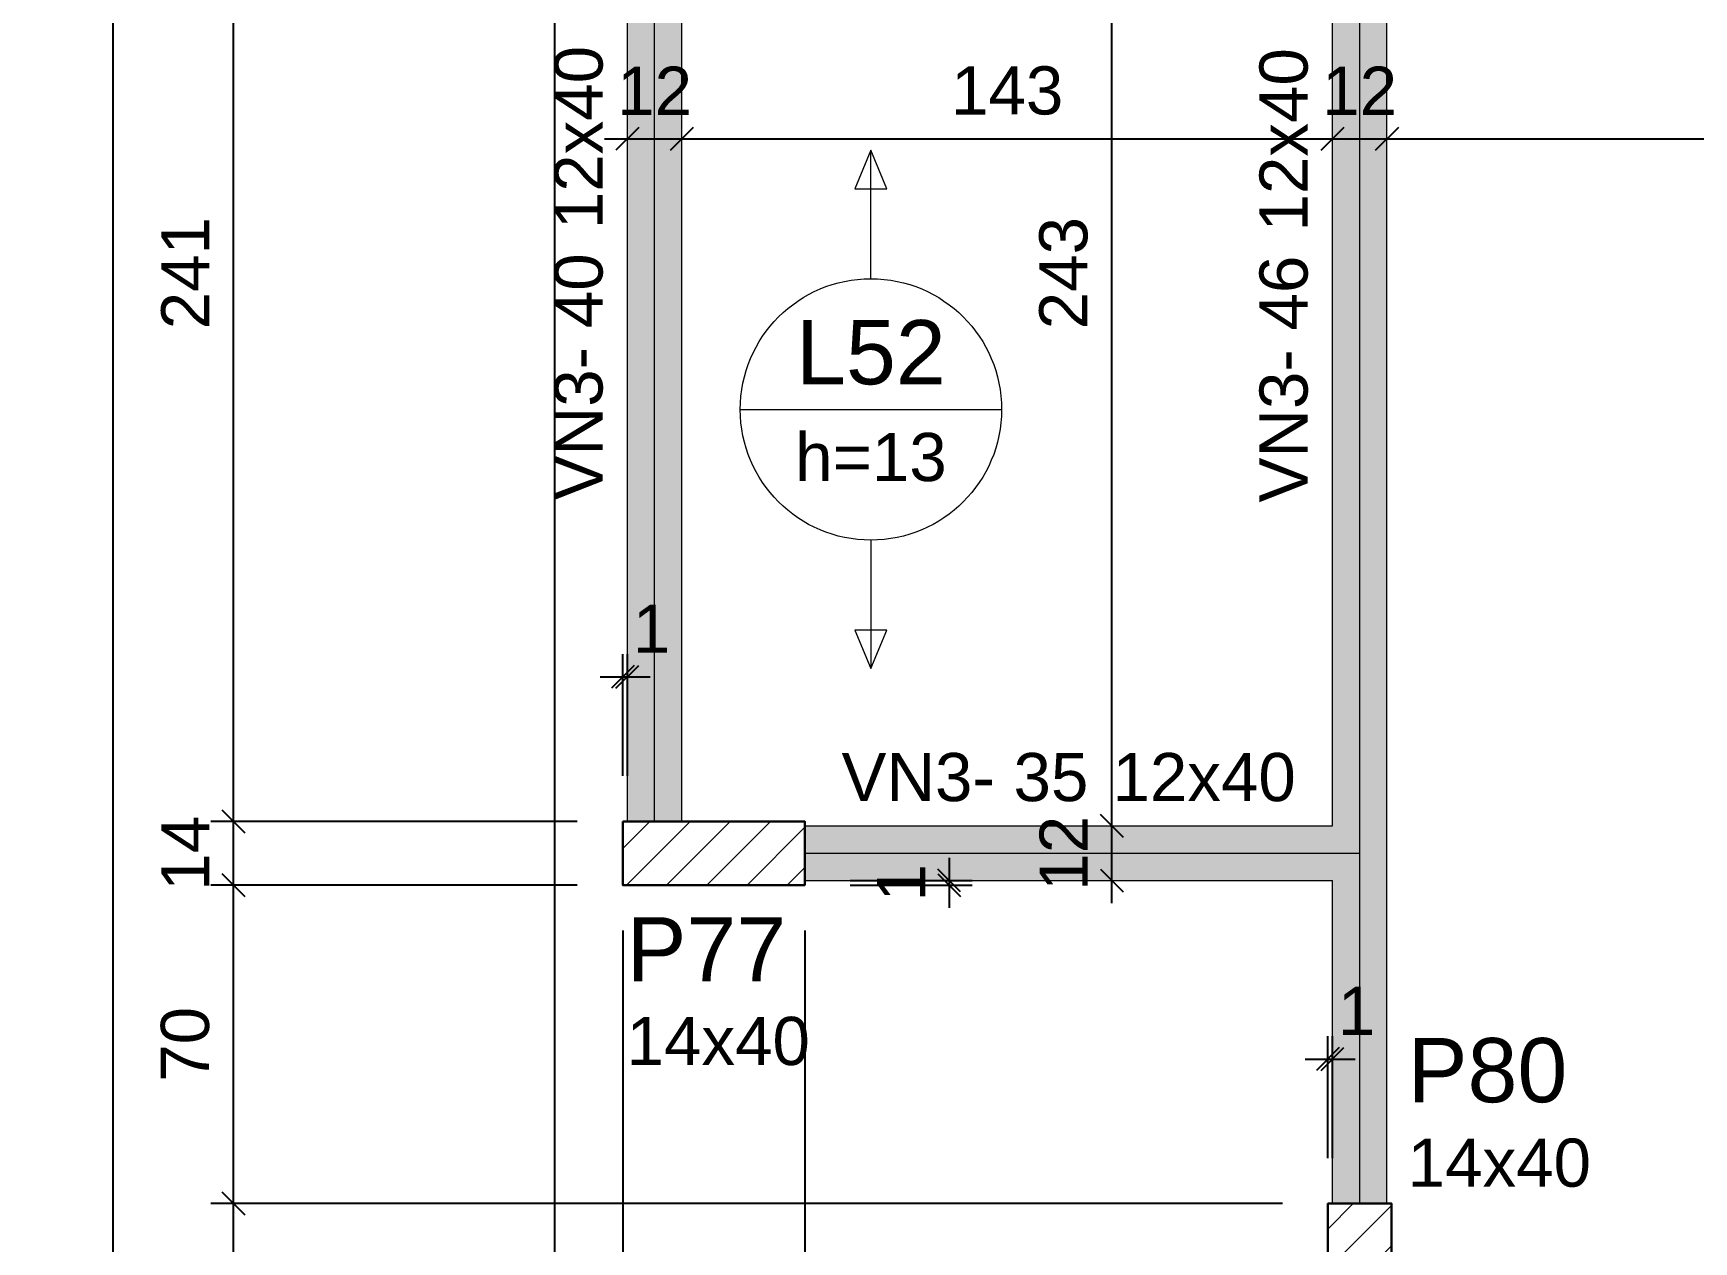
# Model space of a CAD drawing. Header units: millimetres. Extents: x -8 to 605, y -494 to 220.
# Drawn here: x -2.87 to 4.43, y -482.57 to -477.26 of the extents above; entities that cross this region are included whole.
import ezdxf

# ---------------------------------------------------------------- set-up
doc = ezdxf.new("R2010")
doc.units = ezdxf.units.MM
doc.header["$MEASUREMENT"] = 0
doc.linetypes.add('NULL', pattern=[0])
for name, color, linetype, lineweight in [('FO-Cotas', 5, 'Continuous', 5), ('FO-Eixos', 5, 'Continuous', 5), ('FO-Hachura pilar que passa', 19, 'Continuous', 5), ('FO-Hachura viga', 43, 'Continuous', 5), ('FO-Pilares', 4, 'Continuous', 30), ('FO-Textos das lajes', 1, 'Continuous', 20), ('FO-Textos das vigas', 7, 'Continuous', 5), ('FO-Textos dos pilares', 7, 'Continuous', 5), ('FO-Vigas', 1, 'Continuous', 20)]:
    doc.layers.add(name, color=color, linetype=linetype, lineweight=lineweight)
doc.styles.add('Arial', font='arial.ttf')
doc.dimstyles.new('UM_50.000000', dxfattribs={"dimtxt": 0.18, "dimasz": 0.1, "dimexe": 0.1, "dimexo": 0.2, "dimgap": 0, "dimtad": 1, "dimtih": 1, "dimtoh": 1, "dimdec": 1, "dimlfac": 50, "dimzin": 0, "dimdsep": 46, "dimtxsty": 'Standard', "dimcen": 0.09, "dimdle": 0.1, "dimadec": 1, "dimazin": 2, "dimtfac": 1, "dimtdec": 4, "dimtofl": 0, "dimtmove": 0, "dimatfit": 3, "dimfxl": 1, "dimtolj": 1, "dimarcsym": 0})
pattern_1 = [(45, (-4.58844, -411.61486), (-0.08838835, 0.08838835), [])]

# ---------------------------------------------------------------- blocks, each defined once
blk = doc.blocks.new('_Oblique')
at = {"color": 0, "linetype": 'ByBlock', "lineweight": -2}
blk.add_line((-0.5, -0.5), (0.5, 0.5), dxfattribs=at)
blk = doc.blocks.new('*D4111')
at = {"layer": 'Defpoints', "color": 0, "transparency": 16777216}
for p in [(-0.5784, -475.9049), (-0.2784, -481.0049), (-0.2784, -484.6169)]:
    blk.add_point(p, dxfattribs=at)
at = {"layer": 'FO-Cotas', "color": 0, "lineweight": -2, "transparency": 16777216}
for p, q in [((-0.5784, -476.1049), (-0.5784, -484.7169)), ((-0.2784, -481.2049), (-0.2784, -484.7169)), ((-0.6784, -484.6169), (-0.1784, -484.6169))]:
    blk.add_line(p, q, dxfattribs=at)
at = {"layer": 'FO-Cotas', "color": 0, "lineweight": -2, "transparency": 16777216, "xscale": 0.1, "yscale": 0.1, "zscale": 0.1, "rotation": 180}
blk.add_blockref('_Oblique', (-0.5784, -484.6169), dxfattribs=at)
at = {"layer": 'FO-Cotas', "color": 0, "lineweight": -2, "transparency": 16777216, "xscale": 0.1, "yscale": 0.1, "zscale": 0.1}
blk.add_blockref('_Oblique', (-0.2784, -484.6169), dxfattribs=at)
at = {"layer": 'FO-Cotas', "color": 7, "transparency": 16777216, "insert": (-0.4284, -484.4051), "char_height": 0.2118, "attachment_point": 5, "rotation": 0.00573, "style": 'Arial'}
blk.add_mtext('\\A1;15', dxfattribs=at)
blk = doc.blocks.new('*D4112')
at = {"layer": 'Defpoints', "color": 0, "transparency": 16777216}
for p in [(-0.2784, -481.0049), (0.5216, -481.0049), (0.5216, -484.6169)]:
    blk.add_point(p, dxfattribs=at)
at = {"layer": 'FO-Cotas', "color": 0, "lineweight": -2, "transparency": 16777216}
for p, q in [((-0.2784, -481.2049), (-0.2784, -484.7169)), ((0.5216, -481.2049), (0.5216, -484.7169)), ((-0.3784, -484.6169), (0.6216, -484.6169))]:
    blk.add_line(p, q, dxfattribs=at)
at = {"layer": 'FO-Cotas', "color": 0, "lineweight": -2, "transparency": 16777216, "xscale": 0.1, "yscale": 0.1, "zscale": 0.1, "rotation": 180}
blk.add_blockref('_Oblique', (-0.2784, -484.6169), dxfattribs=at)
at = {"layer": 'FO-Cotas', "color": 0, "lineweight": -2, "transparency": 16777216, "xscale": 0.1, "yscale": 0.1, "zscale": 0.1}
blk.add_blockref('_Oblique', (0.5216, -484.6169), dxfattribs=at)
at = {"layer": 'FO-Cotas', "color": 7, "transparency": 16777216, "insert": (0.1216, -484.4051), "char_height": 0.2118, "attachment_point": 5, "rotation": 0.00573, "style": 'Arial'}
blk.add_mtext('\\A1;40', dxfattribs=at)
blk = doc.blocks.new('*D4113')
at = {"layer": 'Defpoints', "color": 0, "transparency": 16777216}
for p in [(0.5216, -481.0049), (2.8216, -483.2049), (2.8216, -484.6169)]:
    blk.add_point(p, dxfattribs=at)
at = {"layer": 'FO-Cotas', "color": 0, "lineweight": -2, "transparency": 16777216}
for p, q in [((0.5216, -481.2049), (0.5216, -484.7169)), ((2.8216, -483.4049), (2.8216, -484.7169)), ((0.4216, -484.6169), (2.9216, -484.6169))]:
    blk.add_line(p, q, dxfattribs=at)
at = {"layer": 'FO-Cotas', "color": 0, "lineweight": -2, "transparency": 16777216, "xscale": 0.1, "yscale": 0.1, "zscale": 0.1, "rotation": 180}
blk.add_blockref('_Oblique', (0.5216, -484.6169), dxfattribs=at)
at = {"layer": 'FO-Cotas', "color": 0, "lineweight": -2, "transparency": 16777216, "xscale": 0.1, "yscale": 0.1, "zscale": 0.1}
blk.add_blockref('_Oblique', (2.8216, -484.6169), dxfattribs=at)
at = {"layer": 'FO-Cotas', "color": 7, "transparency": 16777216, "insert": (1.6716, -484.4051), "char_height": 0.2118, "attachment_point": 5, "rotation": 0.00573, "style": 'Arial'}
blk.add_mtext('\\A1;115', dxfattribs=at)
blk = doc.blocks.new('*D4126')
at = {"layer": 'Defpoints', "color": 0, "transparency": 16777216}
for p in [(-0.5784, -475.9049), (31.5016, -475.9049), (31.5016, -485.1464)]:
    blk.add_point(p, dxfattribs=at)
at = {"layer": 'FO-Cotas', "color": 0, "lineweight": -2, "transparency": 16777216}
for p, q in [((-0.5784, -476.1049), (-0.5784, -485.2464)), ((31.5016, -476.1049), (31.5016, -485.2464)), ((-0.6784, -485.1464), (31.6016, -485.1464))]:
    blk.add_line(p, q, dxfattribs=at)
at = {"layer": 'FO-Cotas', "color": 0, "lineweight": -2, "transparency": 16777216, "xscale": 0.1, "yscale": 0.1, "zscale": 0.1, "rotation": 180}
blk.add_blockref('_Oblique', (-0.5784, -485.1464), dxfattribs=at)
at = {"layer": 'FO-Cotas', "color": 0, "lineweight": -2, "transparency": 16777216, "xscale": 0.1, "yscale": 0.1, "zscale": 0.1}
blk.add_blockref('_Oblique', (31.5016, -485.1464), dxfattribs=at)
at = {"layer": 'FO-Cotas', "color": 7, "transparency": 16777216, "insert": (15.4616, -484.9346), "char_height": 0.2118, "attachment_point": 5, "rotation": 0.00573, "style": 'Arial'}
blk.add_mtext('\\A1;1604', dxfattribs=at)
blk = doc.blocks.new('*D4127')
at = {"layer": 'Defpoints', "color": 0, "transparency": 16777216}
for p in [(-1.9904, -482.4049), (2.8216, -482.4049), (2.8216, -483.2049)]:
    blk.add_point(p, dxfattribs=at)
at = {"layer": 'FO-Cotas', "color": 0, "lineweight": -2, "transparency": 16777216}
for p, q in [((-1.9904, -483.3049), (-1.9904, -482.3049)), ((2.6216, -482.4049), (-2.0904, -482.4049)), ((2.6216, -483.2049), (-2.0904, -483.2049))]:
    blk.add_line(p, q, dxfattribs=at)
at = {"layer": 'FO-Cotas', "color": 0, "lineweight": -2, "transparency": 16777216, "xscale": 0.1, "yscale": 0.1, "zscale": 0.1}
for p, rotation in [((-1.9904, -482.4049), 90), ((-1.9904, -483.2049), 270)]:
    blk.add_blockref('_Oblique', p, dxfattribs=dict(at, rotation=rotation))
at = {"layer": 'FO-Cotas', "color": 7, "transparency": 16777216, "insert": (-2.2022, -482.8049), "char_height": 0.2118, "attachment_point": 5, "rotation": 90, "style": 'Arial'}
blk.add_mtext('\\A1;40', dxfattribs=at)
blk = doc.blocks.new('*D4128')
at = {"layer": 'Defpoints', "color": 0, "transparency": 16777216}
for p in [(-1.9904, -481.0049), (-0.2784, -481.0049), (2.8216, -482.4049)]:
    blk.add_point(p, dxfattribs=at)
at = {"layer": 'FO-Cotas', "color": 0, "lineweight": -2, "transparency": 16777216}
for p, q in [((-1.9904, -482.5049), (-1.9904, -480.9049)), ((-0.4784, -481.0049), (-2.0904, -481.0049)), ((2.6216, -482.4049), (-2.0904, -482.4049))]:
    blk.add_line(p, q, dxfattribs=at)
at = {"layer": 'FO-Cotas', "color": 0, "lineweight": -2, "transparency": 16777216, "xscale": 0.1, "yscale": 0.1, "zscale": 0.1}
for p, rotation in [((-1.9904, -481.0049), 90), ((-1.9904, -482.4049), 270)]:
    blk.add_blockref('_Oblique', p, dxfattribs=dict(at, rotation=rotation))
at = {"layer": 'FO-Cotas', "color": 7, "transparency": 16777216, "insert": (-2.2022, -481.7049), "char_height": 0.2118, "attachment_point": 5, "rotation": 90, "style": 'Arial'}
blk.add_mtext('\\A1;70', dxfattribs=at)
blk = doc.blocks.new('*D4129')
at = {"layer": 'Defpoints', "color": 0, "transparency": 16777216}
for p in [(-1.9904, -480.7249), (-0.2784, -480.7249), (-0.2784, -481.0049)]:
    blk.add_point(p, dxfattribs=at)
at = {"layer": 'FO-Cotas', "color": 0, "lineweight": -2, "transparency": 16777216}
for p, q in [((-1.9904, -481.1049), (-1.9904, -480.6249)), ((-0.4784, -480.7249), (-2.0904, -480.7249)), ((-0.4784, -481.0049), (-2.0904, -481.0049))]:
    blk.add_line(p, q, dxfattribs=at)
at = {"layer": 'FO-Cotas', "color": 0, "lineweight": -2, "transparency": 16777216, "xscale": 0.1, "yscale": 0.1, "zscale": 0.1}
for p, rotation in [((-1.9904, -480.7249), 90), ((-1.9904, -481.0049), 270)]:
    blk.add_blockref('_Oblique', p, dxfattribs=dict(at, rotation=rotation))
at = {"layer": 'FO-Cotas', "color": 7, "transparency": 16777216, "insert": (-2.2022, -480.8649), "char_height": 0.2118, "attachment_point": 5, "rotation": 90, "style": 'Arial'}
blk.add_mtext('\\A1;14', dxfattribs=at)
blk = doc.blocks.new('*D4130')
at = {"layer": 'Defpoints', "color": 0, "transparency": 16777216}
for p in [(-1.9904, -475.9049), (-0.5784, -475.9049), (-0.2784, -480.7249)]:
    blk.add_point(p, dxfattribs=at)
at = {"layer": 'FO-Cotas', "color": 0, "lineweight": -2, "transparency": 16777216}
for p, q in [((-1.9904, -480.8249), (-1.9904, -475.8049)), ((-0.7784, -475.9049), (-2.0904, -475.9049)), ((-0.4784, -480.7249), (-2.0904, -480.7249))]:
    blk.add_line(p, q, dxfattribs=at)
at = {"layer": 'FO-Cotas', "color": 0, "lineweight": -2, "transparency": 16777216, "xscale": 0.1, "yscale": 0.1, "zscale": 0.1}
for p, rotation in [((-1.9904, -475.9049), 90), ((-1.9904, -480.7249), 270)]:
    blk.add_blockref('_Oblique', p, dxfattribs=dict(at, rotation=rotation))
at = {"layer": 'FO-Cotas', "color": 7, "transparency": 16777216, "insert": (-2.2022, -478.3149), "char_height": 0.2118, "attachment_point": 5, "rotation": 90, "style": 'Arial'}
blk.add_mtext('\\A1;241', dxfattribs=at)
blk = doc.blocks.new('*D4159')
at = {"layer": 'Defpoints', "color": 0, "transparency": 16777216}
for p in [(-2.5199, -419.9249), (2.8216, -419.9249), (2.8216, -483.2049)]:
    blk.add_point(p, dxfattribs=at)
at = {"layer": 'FO-Cotas', "color": 0, "lineweight": -2, "transparency": 16777216}
for p, q in [((-2.5199, -483.3049), (-2.5199, -419.8249)), ((2.6216, -419.9249), (-2.6199, -419.9249)), ((2.6216, -483.2049), (-2.6199, -483.2049))]:
    blk.add_line(p, q, dxfattribs=at)
at = {"layer": 'FO-Cotas', "color": 0, "lineweight": -2, "transparency": 16777216, "xscale": 0.1, "yscale": 0.1, "zscale": 0.1}
for p, rotation in [((-2.5199, -419.9249), 90), ((-2.5199, -483.2049), 270)]:
    blk.add_blockref('_Oblique', p, dxfattribs=dict(at, rotation=rotation))
at = {"layer": 'FO-Cotas', "color": 7, "transparency": 16777216, "insert": (-2.7317, -451.5649), "char_height": 0.2118, "attachment_point": 5, "rotation": 90, "style": 'Arial'}
blk.add_mtext('\\A1;3164', dxfattribs=at)
blk = doc.blocks.new('*D4191')
at = {"layer": 'Defpoints', "color": 0, "transparency": 16777216}
for p in [(-0.2584, -477.7249), (-0.0184, -477.7249), (-0.0184, -477.7249)]:
    blk.add_point(p, dxfattribs=at)
at = {"layer": 'FO-Cotas', "color": 0, "lineweight": -2, "transparency": 16777216}
blk.add_line((-0.3584, -477.7249), (0.0816, -477.7249), dxfattribs=at)
at = {"layer": 'FO-Cotas', "color": 0, "lineweight": -2, "transparency": 16777216, "xscale": 0.1, "yscale": 0.1, "zscale": 0.1, "rotation": 180}
blk.add_blockref('_Oblique', (-0.2584, -477.7249), dxfattribs=at)
at = {"layer": 'FO-Cotas', "color": 0, "lineweight": -2, "transparency": 16777216, "xscale": 0.1, "yscale": 0.1, "zscale": 0.1}
blk.add_blockref('_Oblique', (-0.0184, -477.7249), dxfattribs=at)
at = {"layer": 'FO-Cotas', "color": 7, "transparency": 16777216, "insert": (-0.1384, -477.5131), "char_height": 0.2118, "attachment_point": 5, "rotation": 0.00573, "style": 'Arial'}
blk.add_mtext('\\A1;12', dxfattribs=at)
blk = doc.blocks.new('*D4192')
at = {"layer": 'Defpoints', "color": 0, "transparency": 16777216}
for p in [(-0.0184, -477.7249), (2.8416, -477.7249), (2.8416, -477.7249)]:
    blk.add_point(p, dxfattribs=at)
at = {"layer": 'FO-Cotas', "color": 0, "lineweight": -2, "transparency": 16777216}
blk.add_line((-0.1184, -477.7249), (2.9416, -477.7249), dxfattribs=at)
at = {"layer": 'FO-Cotas', "color": 0, "lineweight": -2, "transparency": 16777216, "xscale": 0.1, "yscale": 0.1, "zscale": 0.1, "rotation": 180}
blk.add_blockref('_Oblique', (-0.0184, -477.7249), dxfattribs=at)
at = {"layer": 'FO-Cotas', "color": 0, "lineweight": -2, "transparency": 16777216, "xscale": 0.1, "yscale": 0.1, "zscale": 0.1}
blk.add_blockref('_Oblique', (2.8416, -477.7249), dxfattribs=at)
at = {"layer": 'FO-Cotas', "color": 7, "transparency": 16777216, "insert": (1.4116, -477.5131), "char_height": 0.2118, "attachment_point": 5, "rotation": 0.00573, "style": 'Arial'}
blk.add_mtext('\\A1;143', dxfattribs=at)
blk = doc.blocks.new('*D4193')
at = {"layer": 'Defpoints', "color": 0, "transparency": 16777216}
for p in [(2.8416, -477.7249), (3.0816, -477.7249), (3.0816, -477.7249)]:
    blk.add_point(p, dxfattribs=at)
at = {"layer": 'FO-Cotas', "color": 0, "lineweight": -2, "transparency": 16777216}
blk.add_line((2.7416, -477.7249), (3.1816, -477.7249), dxfattribs=at)
at = {"layer": 'FO-Cotas', "color": 0, "lineweight": -2, "transparency": 16777216, "xscale": 0.1, "yscale": 0.1, "zscale": 0.1, "rotation": 180}
blk.add_blockref('_Oblique', (2.8416, -477.7249), dxfattribs=at)
at = {"layer": 'FO-Cotas', "color": 0, "lineweight": -2, "transparency": 16777216, "xscale": 0.1, "yscale": 0.1, "zscale": 0.1}
blk.add_blockref('_Oblique', (3.0816, -477.7249), dxfattribs=at)
at = {"layer": 'FO-Cotas', "color": 7, "transparency": 16777216, "insert": (2.9616, -477.5131), "char_height": 0.2118, "attachment_point": 5, "rotation": 0.00573, "style": 'Arial'}
blk.add_mtext('\\A1;12', dxfattribs=at)
blk = doc.blocks.new('*D4194')
at = {"layer": 'Defpoints', "color": 0, "transparency": 16777216}
for p in [(3.0816, -477.7249), (9.0416, -477.7249), (9.0416, -477.7249)]:
    blk.add_point(p, dxfattribs=at)
at = {"layer": 'FO-Cotas', "color": 0, "lineweight": -2, "transparency": 16777216}
blk.add_line((2.9816, -477.7249), (9.1416, -477.7249), dxfattribs=at)
at = {"layer": 'FO-Cotas', "color": 0, "lineweight": -2, "transparency": 16777216, "xscale": 0.1, "yscale": 0.1, "zscale": 0.1, "rotation": 180}
blk.add_blockref('_Oblique', (3.0816, -477.7249), dxfattribs=at)
at = {"layer": 'FO-Cotas', "color": 0, "lineweight": -2, "transparency": 16777216, "xscale": 0.1, "yscale": 0.1, "zscale": 0.1}
blk.add_blockref('_Oblique', (9.0416, -477.7249), dxfattribs=at)
at = {"layer": 'FO-Cotas', "color": 7, "transparency": 16777216, "insert": (6.0616, -477.5131), "char_height": 0.2118, "attachment_point": 5, "rotation": 0.00573, "style": 'Arial'}
blk.add_mtext('\\A1;298', dxfattribs=at)
blk = doc.blocks.new('*D4285')
at = {"layer": 'Defpoints', "color": 0, "transparency": 16777216}
for p in [(1.8716, -480.7449), (1.8716, -480.7449), (1.8716, -480.9849)]:
    blk.add_point(p, dxfattribs=at)
at = {"layer": 'FO-Cotas', "color": 0, "lineweight": -2, "transparency": 16777216}
blk.add_line((1.8716, -481.0849), (1.8716, -480.6449), dxfattribs=at)
at = {"layer": 'FO-Cotas', "color": 0, "lineweight": -2, "transparency": 16777216, "xscale": 0.1, "yscale": 0.1, "zscale": 0.1}
for p, rotation in [((1.8716, -480.7449), 90), ((1.8716, -480.9849), 270)]:
    blk.add_blockref('_Oblique', p, dxfattribs=dict(at, rotation=rotation))
at = {"layer": 'FO-Cotas', "color": 7, "transparency": 16777216, "insert": (1.6598, -480.8649), "char_height": 0.2118, "attachment_point": 5, "rotation": 90, "style": 'Arial'}
blk.add_mtext('\\A1;12', dxfattribs=at)
blk = doc.blocks.new('*D4286')
at = {"layer": 'Defpoints', "color": 0, "transparency": 16777216}
for p in [(1.8716, -475.8849), (1.8716, -475.8849), (1.8716, -480.7449)]:
    blk.add_point(p, dxfattribs=at)
at = {"layer": 'FO-Cotas', "color": 0, "lineweight": -2, "transparency": 16777216}
blk.add_line((1.8716, -480.8449), (1.8716, -475.7849), dxfattribs=at)
at = {"layer": 'FO-Cotas', "color": 0, "lineweight": -2, "transparency": 16777216, "xscale": 0.1, "yscale": 0.1, "zscale": 0.1}
for p, rotation in [((1.8716, -475.8849), 90), ((1.8716, -480.7449), 270)]:
    blk.add_blockref('_Oblique', p, dxfattribs=dict(at, rotation=rotation))
at = {"layer": 'FO-Cotas', "color": 7, "transparency": 16777216, "insert": (1.6598, -478.3149), "char_height": 0.2118, "attachment_point": 5, "rotation": 90, "style": 'Arial'}
blk.add_mtext('\\A1;243', dxfattribs=at)
blk = doc.blocks.new('*D4451')
at = {"layer": 'Defpoints', "color": 0, "transparency": 16777216}
for p in [(-0.2584, -480.0895), (-0.2784, -480.7249), (-0.2584, -480.7249)]:
    blk.add_point(p, dxfattribs=at)
at = {"layer": 'FO-Cotas', "color": 0, "lineweight": -2, "transparency": 16777216}
for p, q in [((-0.2784, -480.5249), (-0.2784, -479.9895)), ((-0.2584, -480.5249), (-0.2584, -479.9895)), ((-0.3784, -480.0895), (-0.1584, -480.0895))]:
    blk.add_line(p, q, dxfattribs=at)
at = {"layer": 'FO-Cotas', "color": 0, "lineweight": -2, "transparency": 16777216, "xscale": 0.1, "yscale": 0.1, "zscale": 0.1, "rotation": 180}
blk.add_blockref('_Oblique', (-0.2784, -480.0895), dxfattribs=at)
at = {"layer": 'FO-Cotas', "color": 0, "lineweight": -2, "transparency": 16777216, "xscale": 0.1, "yscale": 0.1, "zscale": 0.1}
blk.add_blockref('_Oblique', (-0.2584, -480.0895), dxfattribs=at)
at = {"layer": 'FO-Cotas', "color": 7, "transparency": 16777216, "insert": (-0.1522, -479.8777), "char_height": 0.2118, "attachment_point": 5, "rotation": 0.00573, "style": 'Arial'}
blk.add_mtext('\\A1;1', dxfattribs=at)
blk = doc.blocks.new('*D4455')
at = {"layer": 'Defpoints', "color": 0, "transparency": 16777216}
for p in [(2.8416, -481.7695), (2.8216, -482.4049), (2.8416, -482.4049)]:
    blk.add_point(p, dxfattribs=at)
at = {"layer": 'FO-Cotas', "color": 0, "lineweight": -2, "transparency": 16777216}
for p, q in [((2.8216, -482.2049), (2.8216, -481.6695)), ((2.8416, -482.2049), (2.8416, -481.6695)), ((2.7216, -481.7695), (2.9416, -481.7695))]:
    blk.add_line(p, q, dxfattribs=at)
at = {"layer": 'FO-Cotas', "color": 0, "lineweight": -2, "transparency": 16777216, "xscale": 0.1, "yscale": 0.1, "zscale": 0.1, "rotation": 180}
blk.add_blockref('_Oblique', (2.8216, -481.7695), dxfattribs=at)
at = {"layer": 'FO-Cotas', "color": 0, "lineweight": -2, "transparency": 16777216, "xscale": 0.1, "yscale": 0.1, "zscale": 0.1}
blk.add_blockref('_Oblique', (2.8416, -481.7695), dxfattribs=at)
at = {"layer": 'FO-Cotas', "color": 7, "transparency": 16777216, "insert": (2.9478, -481.5577), "char_height": 0.2118, "attachment_point": 5, "rotation": 0.00573, "style": 'Arial'}
blk.add_mtext('\\A1;1', dxfattribs=at)
blk = doc.blocks.new('*D4527')
at = {"layer": 'Defpoints', "color": 0, "transparency": 16777216}
for p in [(0.5216, -480.9849), (0.5216, -481.0049), (1.157, -481.0049)]:
    blk.add_point(p, dxfattribs=at)
at = {"layer": 'FO-Cotas', "color": 0, "lineweight": -2, "transparency": 16777216}
for p, q in [((1.157, -480.8849), (1.157, -481.1049)), ((0.7216, -480.9849), (1.257, -480.9849)), ((0.7216, -481.0049), (1.257, -481.0049))]:
    blk.add_line(p, q, dxfattribs=at)
at = {"layer": 'FO-Cotas', "color": 0, "lineweight": -2, "transparency": 16777216, "xscale": 0.1, "yscale": 0.1, "zscale": 0.1}
for p, rotation in [((1.157, -480.9849), 90), ((1.157, -481.0049), 270)]:
    blk.add_blockref('_Oblique', p, dxfattribs=dict(at, rotation=rotation))
at = {"layer": 'FO-Cotas', "color": 7, "transparency": 16777216, "insert": (0.9452, -480.9949), "char_height": 0.2118, "attachment_point": 5, "rotation": 90, "style": 'Arial'}
blk.add_mtext('\\A1;1', dxfattribs=at)

msp = doc.modelspace()

# ---------------------------------------------------------------- hatches: boundary and pattern name
at = {"layer": 'FO-Hachura pilar que passa', "linetype": 'Continuous', "ltscale": 0.2}
h = msp.add_hatch(dxfattribs=at)
h.set_pattern_fill('ANSI31', color=19, style=0)
h.set_pattern_definition(pattern_1)
h.paths.add_polyline_path([(-0.2784, -480.7249), (-0.2784, -480.8649), (-0.2784, -481.0049), (0.1216, -481.0049), (0.5216, -481.0049), (0.5216, -480.8649), (0.5216, -480.7249), (0.1216, -480.7249)])
h = msp.add_hatch(dxfattribs=at)
h.set_pattern_fill('ANSI31', color=19, style=0)
h.set_pattern_definition(pattern_1)
h.paths.add_polyline_path([(2.8216, -483.2049), (2.9616, -483.2049), (3.1016, -483.2049), (3.1016, -482.8049), (3.1016, -482.4049), (2.9616, -482.4049), (2.8216, -482.4049), (2.8216, -482.8049)])
at = {"layer": 'FO-Hachura viga', "linetype": 'Continuous', "ltscale": 0.2}
for points in [[(-0.0184, -475.9049), (-0.0184, -475.9049), (-0.2584, -475.9049), (-0.2584, -480.7249), (-0.0184, -480.7249), (-0.0184, -475.9049)], [(3.0816, -475.9049), (3.0816, -475.9049), (2.8416, -475.9049), (2.8416, -480.7449), (2.9616, -480.8649), (3.0816, -480.8649), (3.0816, -475.9049)], [(2.9616, -480.8649), (2.9616, -480.8649), (2.8416, -480.7449), (0.5216, -480.7449), (0.5216, -480.9849), (2.8416, -480.9849), (2.9616, -480.8649)], [(3.0816, -480.8649), (3.0816, -480.8649), (2.9616, -480.8649), (2.8416, -480.9849), (2.8416, -482.4049), (3.0816, -482.4049), (3.0816, -480.8649)]]:
    msp.add_hatch(color=43, dxfattribs=at).paths.add_polyline_path(points)

# ---------------------------------------------------------------- linework, layer by layer
at = {"layer": 'FO-Eixos'}
for p, q in [((-0.1384, -480.7249), (-0.1384, -475.9049)), ((2.9616, -480.8649), (2.9616, -475.9049)), ((0.5216, -480.8649), (2.9616, -480.8649)), ((2.9616, -482.4049), (2.9616, -480.8649))]:
    msp.add_line(p, q, dxfattribs=at)
at = {"layer": 'FO-Pilares'}
for points in [[(-0.2784, -480.7249), (-0.2784, -480.8649), (-0.2784, -481.0049), (0.1216, -481.0049), (0.5216, -481.0049), (0.5216, -480.8649), (0.5216, -480.7249), (0.1216, -480.7249), (-0.2784, -480.7249)], [(2.8216, -483.2049), (2.9616, -483.2049), (3.1016, -483.2049), (3.1016, -482.8049), (3.1016, -482.4049), (2.9616, -482.4049), (2.8216, -482.4049), (2.8216, -482.8049), (2.8216, -483.2049)]]:
    msp.add_lwpolyline(points, close=True, dxfattribs=at)
at = {"layer": 'FO-Textos das lajes'}
for p, q in [((0.8125, -477.7745), (0.7419, -477.9439)), ((0.8831, -477.9439), (0.8125, -477.7745)), ((0.7419, -477.9439), (0.8831, -477.9439)), ((0.2379, -478.9139), (1.3871, -478.9139)), ((0.8831, -479.8839), (0.7419, -479.8839)), ((0.7419, -479.8839), (0.8125, -480.0534)), ((0.8125, -480.0534), (0.8831, -479.8839))]:
    msp.add_line(p, q, dxfattribs=at)
for points in [[(0.8125, -478.3393), (0.8125, -477.7745)], [(0.8125, -479.4886), (0.8125, -480.0534)]]:
    msp.add_lwpolyline(points, dxfattribs=at)
msp.add_circle((0.8125, -478.9139), 0.5746, dxfattribs=at)
at = {"layer": 'FO-Vigas'}
for p, q in [((-0.2584, -480.7249), (-0.2584, -475.9049)), ((-0.0184, -480.7249), (-0.0184, -475.9049)), ((2.8416, -480.7449), (2.8416, -475.9049)), ((3.0816, -480.8649), (3.0816, -475.9049)), ((0.5216, -480.7449), (2.8416, -480.7449)), ((3.0816, -482.4049), (3.0816, -480.8649)), ((0.5216, -480.9849), (2.8416, -480.9849)), ((2.8416, -482.4049), (2.8416, -480.9849))]:
    msp.add_line(p, q, dxfattribs=at)

# ---------------------------------------------------------------- texts
at = {"layer": 'FO-Textos das lajes', "linetype": 'NULL', "ltscale": 0.2, "attachment_point": 8, "line_spacing_factor": 0.798, "style": 'Arial'}
for s, insert, char_height, width in [('L52', (0.8126, -478.8077), 0.2824, 1.316001), ('h=13', (0.8126, -479.232), 0.2118, 1.332467)]:
    msp.add_mtext(s, dxfattribs=dict(at, insert=insert, char_height=char_height, width=width))
at = {"layer": 'FO-Textos das vigas', "linetype": 'NULL', "ltscale": 0.2, "char_height": 0.2118, "rotation": 90.00021, "line_spacing_factor": 0.798, "style": 'Arial'}
for s, insert, width, attachment_point in [('12x40', (-0.3643, -478.1219), 1.612069, 7), ('12x40', (2.7357, -478.1319), 1.612069, 7), ('VN3- 40', (-0.3643, -478.2279), 2.170627, 9), ('VN3- 46', (2.7357, -478.2379), 2.170627, 9)]:
    msp.add_mtext(s, dxfattribs=dict(at, insert=insert, width=width, attachment_point=attachment_point))
at = {"layer": 'FO-Textos das vigas', "linetype": 'NULL', "ltscale": 0.2, "char_height": 0.2118, "line_spacing_factor": 0.798, "style": 'Arial'}
for s, insert, width, attachment_point in [('VN3- 35', (1.7686, -480.639), 2.170627, 9), ('12x40', (1.8746, -480.639), 1.612069, 7)]:
    msp.add_mtext(s, dxfattribs=dict(at, insert=insert, width=width, attachment_point=attachment_point))
at = {"layer": 'FO-Textos dos pilares', "linetype": 'NULL', "ltscale": 0.2, "attachment_point": 7, "line_spacing_factor": 0.798, "style": 'Arial'}
for s, insert, char_height, width in [('P77', (-0.2618, -481.4287), 0.2824, 1.403821), ('14x40', (-0.2618, -481.799), 0.2118, 1.612069), ('P80', (3.1726, -481.9637), 0.2824, 1.403821), ('14x40', (3.1726, -482.334), 0.2118, 1.612069)]:
    msp.add_mtext(s, dxfattribs=dict(at, insert=insert, char_height=char_height, width=width))

# ---------------------------------------------------------------- dimensions: what is measured, and where the dimension line sits
at = {"layer": 'FO-Cotas'}
for base, p1, p2, override, picture, middle in [((-2.5199, -419.9249), (2.8216, -483.2049), (2.8216, -419.9249), {"dimtxt": 0.2118, "dimasz": 0.1, "dimexe": 0.1, "dimexo": 0.2, "dimtad": 1, "dimtih": 0, "dimtoh": 0, "dimdec": 1, "dimlfac": 50, "dimzin": 8, "dimtxsty": 'Arial', "dimblk": 'Oblique', "dimblk1": 'Oblique', "dimblk2": 'Oblique', "dimsah": 1, "dimdle": 0.1, "dimse1": 0, "dimse2": 0, "dimclrt": 7, "dimadec": 1, "dimazin": 3, "dimtmove": 2, "dimldrblk": 'Oblique'}, '*D4159', (-2.7317, -451.5649)), ((-1.9904, -475.9049), (-0.2784, -480.7249), (-0.5784, -475.9049), {"dimtxt": 0.2118, "dimasz": 0.1, "dimexe": 0.1, "dimexo": 0.2, "dimtad": 1, "dimtih": 0, "dimtoh": 0, "dimdec": 1, "dimlfac": 50, "dimzin": 8, "dimtxsty": 'Arial', "dimblk": 'Oblique', "dimblk1": 'Oblique', "dimblk2": 'Oblique', "dimsah": 1, "dimdle": 0.1, "dimse1": 0, "dimse2": 0, "dimclrt": 7, "dimadec": 1, "dimazin": 3, "dimtmove": 2, "dimldrblk": 'Oblique'}, '*D4130', (-2.2022, -478.3149)), ((1.8716, -475.8849), (1.8716, -480.7449), (1.8716, -475.8849), {"dimtxt": 0.2118, "dimasz": 0.1, "dimexe": 0.1, "dimexo": 0.2, "dimtad": 1, "dimtih": 0, "dimtoh": 0, "dimdec": 1, "dimlfac": 50, "dimzin": 8, "dimtxsty": 'Arial', "dimblk": 'Oblique', "dimblk1": 'Oblique', "dimblk2": 'Oblique', "dimsah": 1, "dimdle": 0.1, "dimse1": 1, "dimse2": 1, "dimclrt": 7, "dimadec": 1, "dimazin": 3, "dimtmove": 2, "dimldrblk": 'Oblique'}, '*D4286', (1.6598, -478.3149)), ((-1.9904, -480.7249), (-0.2784, -481.0049), (-0.2784, -480.7249), {"dimtxt": 0.2118, "dimasz": 0.1, "dimexe": 0.1, "dimexo": 0.2, "dimtad": 1, "dimtih": 0, "dimtoh": 0, "dimdec": 1, "dimlfac": 50, "dimzin": 8, "dimtxsty": 'Arial', "dimblk": 'Oblique', "dimblk1": 'Oblique', "dimblk2": 'Oblique', "dimsah": 1, "dimdle": 0.1, "dimse1": 0, "dimse2": 0, "dimclrt": 7, "dimadec": 1, "dimazin": 3, "dimtmove": 2, "dimldrblk": 'Oblique'}, '*D4129', (-2.2022, -480.8649)), ((1.8716, -480.7449), (1.8716, -480.9849), (1.8716, -480.7449), {"dimtxt": 0.2118, "dimasz": 0.1, "dimexe": 0.1, "dimexo": 0.2, "dimtad": 1, "dimtih": 0, "dimtoh": 0, "dimdec": 1, "dimlfac": 50, "dimzin": 8, "dimtxsty": 'Arial', "dimblk": 'Oblique', "dimblk1": 'Oblique', "dimblk2": 'Oblique', "dimsah": 1, "dimdle": 0.1, "dimse1": 1, "dimse2": 1, "dimclrt": 7, "dimadec": 1, "dimazin": 3, "dimtmove": 2, "dimldrblk": 'Oblique'}, '*D4285', (1.6598, -480.8649)), ((-1.9904, -481.0049), (2.8216, -482.4049), (-0.2784, -481.0049), {"dimtxt": 0.2118, "dimasz": 0.1, "dimexe": 0.1, "dimexo": 0.2, "dimtad": 1, "dimtih": 0, "dimtoh": 0, "dimdec": 1, "dimlfac": 50, "dimzin": 8, "dimtxsty": 'Arial', "dimblk": 'Oblique', "dimblk1": 'Oblique', "dimblk2": 'Oblique', "dimsah": 1, "dimdle": 0.1, "dimse1": 0, "dimse2": 0, "dimclrt": 7, "dimadec": 1, "dimazin": 3, "dimtmove": 2, "dimldrblk": 'Oblique'}, '*D4128', (-2.2022, -481.7049)), ((1.157, -481.0049), (0.5216, -480.9849), (0.5216, -481.0049), {"dimtxt": 0.2118, "dimasz": 0.1, "dimexe": 0.1, "dimexo": 0.2, "dimtad": 1, "dimtih": 0, "dimtoh": 0, "dimdec": 1, "dimlfac": 50, "dimzin": 8, "dimtxsty": 'Arial', "dimblk": 'Oblique', "dimblk1": 'Oblique', "dimblk2": 'Oblique', "dimsah": 1, "dimdle": 0.1, "dimse1": 0, "dimse2": 0, "dimclrt": 7, "dimadec": 1, "dimazin": 3, "dimtmove": 2, "dimldrblk": 'Oblique'}, '*D4527', (0.9452, -480.9949)), ((-1.9904, -482.4049), (2.8216, -483.2049), (2.8216, -482.4049), {"dimtxt": 0.2118, "dimasz": 0.1, "dimexe": 0.1, "dimexo": 0.2, "dimtad": 1, "dimtih": 0, "dimtoh": 0, "dimdec": 1, "dimlfac": 50, "dimzin": 8, "dimtxsty": 'Arial', "dimblk": 'Oblique', "dimblk1": 'Oblique', "dimblk2": 'Oblique', "dimsah": 1, "dimdle": 0.1, "dimse1": 0, "dimse2": 0, "dimclrt": 7, "dimadec": 1, "dimazin": 3, "dimtmove": 2, "dimldrblk": 'Oblique'}, '*D4127', (-2.2022, -482.8049))]:
    dim = msp.add_linear_dim(base=base, p1=p1, p2=p2, angle=90, dimstyle='UM_50.000000', override=override, dxfattribs=at)
    dim.commit()
    dim.dimension.update_dxf_attribs({"geometry": picture, "text_midpoint": middle, "dimtype": 160, "text_rotation": 90})
for base, p1, p2, override, picture, middle in [((-0.2784, -484.6169), (-0.5784, -475.9049), (-0.2784, -481.0049), {"dimtxt": 0.2118, "dimasz": 0.1, "dimexe": 0.1, "dimexo": 0.2, "dimtad": 1, "dimtih": 0, "dimtoh": 0, "dimdec": 1, "dimlfac": 50, "dimzin": 8, "dimtxsty": 'Arial', "dimblk": 'Oblique', "dimblk1": 'Oblique', "dimblk2": 'Oblique', "dimsah": 1, "dimdle": 0.1, "dimse1": 0, "dimse2": 0, "dimclrt": 7, "dimadec": 1, "dimazin": 3, "dimtmove": 2, "dimldrblk": 'Oblique'}, '*D4111', (-0.4284, -484.4051)), ((31.5016, -485.1464), (-0.5784, -475.9049), (31.5016, -475.9049), {"dimtxt": 0.2118, "dimasz": 0.1, "dimexe": 0.1, "dimexo": 0.2, "dimtad": 1, "dimtih": 0, "dimtoh": 0, "dimdec": 1, "dimlfac": 50, "dimzin": 8, "dimtxsty": 'Arial', "dimblk": 'Oblique', "dimblk1": 'Oblique', "dimblk2": 'Oblique', "dimsah": 1, "dimdle": 0.1, "dimse1": 0, "dimse2": 0, "dimclrt": 7, "dimadec": 1, "dimazin": 3, "dimtmove": 2, "dimldrblk": 'Oblique'}, '*D4126', (15.4616, -484.9346)), ((-0.0184, -477.7249), (-0.2584, -477.7249), (-0.0184, -477.7249), {"dimtxt": 0.2118, "dimasz": 0.1, "dimexe": 0.1, "dimexo": 0.2, "dimtad": 1, "dimtih": 0, "dimtoh": 0, "dimdec": 1, "dimlfac": 50, "dimzin": 8, "dimtxsty": 'Arial', "dimblk": 'Oblique', "dimblk1": 'Oblique', "dimblk2": 'Oblique', "dimsah": 1, "dimdle": 0.1, "dimse1": 1, "dimse2": 1, "dimclrt": 7, "dimadec": 1, "dimazin": 3, "dimtmove": 2, "dimldrblk": 'Oblique'}, '*D4191', (-0.1384, -477.5131)), ((2.8416, -477.7249), (-0.0184, -477.7249), (2.8416, -477.7249), {"dimtxt": 0.2118, "dimasz": 0.1, "dimexe": 0.1, "dimexo": 0.2, "dimtad": 1, "dimtih": 0, "dimtoh": 0, "dimdec": 1, "dimlfac": 50, "dimzin": 8, "dimtxsty": 'Arial', "dimblk": 'Oblique', "dimblk1": 'Oblique', "dimblk2": 'Oblique', "dimsah": 1, "dimdle": 0.1, "dimse1": 1, "dimse2": 1, "dimclrt": 7, "dimadec": 1, "dimazin": 3, "dimtmove": 2, "dimldrblk": 'Oblique'}, '*D4192', (1.4116, -477.5131)), ((3.0816, -477.7249), (2.8416, -477.7249), (3.0816, -477.7249), {"dimtxt": 0.2118, "dimasz": 0.1, "dimexe": 0.1, "dimexo": 0.2, "dimtad": 1, "dimtih": 0, "dimtoh": 0, "dimdec": 1, "dimlfac": 50, "dimzin": 8, "dimtxsty": 'Arial', "dimblk": 'Oblique', "dimblk1": 'Oblique', "dimblk2": 'Oblique', "dimsah": 1, "dimdle": 0.1, "dimse1": 1, "dimse2": 1, "dimclrt": 7, "dimadec": 1, "dimazin": 3, "dimtmove": 2, "dimldrblk": 'Oblique'}, '*D4193', (2.9616, -477.5131)), ((9.0416, -477.7249), (3.0816, -477.7249), (9.0416, -477.7249), {"dimtxt": 0.2118, "dimasz": 0.1, "dimexe": 0.1, "dimexo": 0.2, "dimtad": 1, "dimtih": 0, "dimtoh": 0, "dimdec": 1, "dimlfac": 50, "dimzin": 8, "dimtxsty": 'Arial', "dimblk": 'Oblique', "dimblk1": 'Oblique', "dimblk2": 'Oblique', "dimsah": 1, "dimdle": 0.1, "dimse1": 1, "dimse2": 1, "dimclrt": 7, "dimadec": 1, "dimazin": 3, "dimtmove": 2, "dimldrblk": 'Oblique'}, '*D4194', (6.0616, -477.5131)), ((-0.2584, -480.0895), (-0.2784, -480.7249), (-0.2584, -480.7249), {"dimtxt": 0.2118, "dimasz": 0.1, "dimexe": 0.1, "dimexo": 0.2, "dimtad": 1, "dimtih": 0, "dimtoh": 0, "dimdec": 1, "dimlfac": 50, "dimzin": 8, "dimtxsty": 'Arial', "dimblk": 'Oblique', "dimblk1": 'Oblique', "dimblk2": 'Oblique', "dimsah": 1, "dimdle": 0.1, "dimse1": 0, "dimse2": 0, "dimclrt": 7, "dimadec": 1, "dimazin": 3, "dimtmove": 2, "dimldrblk": 'Oblique'}, '*D4451', (-0.1522, -479.8777)), ((0.5216, -484.6169), (-0.2784, -481.0049), (0.5216, -481.0049), {"dimtxt": 0.2118, "dimasz": 0.1, "dimexe": 0.1, "dimexo": 0.2, "dimtad": 1, "dimtih": 0, "dimtoh": 0, "dimdec": 1, "dimlfac": 50, "dimzin": 8, "dimtxsty": 'Arial', "dimblk": 'Oblique', "dimblk1": 'Oblique', "dimblk2": 'Oblique', "dimsah": 1, "dimdle": 0.1, "dimse1": 0, "dimse2": 0, "dimclrt": 7, "dimadec": 1, "dimazin": 3, "dimtmove": 2, "dimldrblk": 'Oblique'}, '*D4112', (0.1216, -484.4051)), ((2.8216, -484.6169), (0.5216, -481.0049), (2.8216, -483.2049), {"dimtxt": 0.2118, "dimasz": 0.1, "dimexe": 0.1, "dimexo": 0.2, "dimtad": 1, "dimtih": 0, "dimtoh": 0, "dimdec": 1, "dimlfac": 50, "dimzin": 8, "dimtxsty": 'Arial', "dimblk": 'Oblique', "dimblk1": 'Oblique', "dimblk2": 'Oblique', "dimsah": 1, "dimdle": 0.1, "dimse1": 0, "dimse2": 0, "dimclrt": 7, "dimadec": 1, "dimazin": 3, "dimtmove": 2, "dimldrblk": 'Oblique'}, '*D4113', (1.6716, -484.4051)), ((2.8416, -481.7695), (2.8216, -482.4049), (2.8416, -482.4049), {"dimtxt": 0.2118, "dimasz": 0.1, "dimexe": 0.1, "dimexo": 0.2, "dimtad": 1, "dimtih": 0, "dimtoh": 0, "dimdec": 1, "dimlfac": 50, "dimzin": 8, "dimtxsty": 'Arial', "dimblk": 'Oblique', "dimblk1": 'Oblique', "dimblk2": 'Oblique', "dimsah": 1, "dimdle": 0.1, "dimse1": 0, "dimse2": 0, "dimclrt": 7, "dimadec": 1, "dimazin": 3, "dimtmove": 2, "dimldrblk": 'Oblique'}, '*D4455', (2.9478, -481.5577))]:
    dim = msp.add_linear_dim(base=base, p1=p1, p2=p2, dimstyle='UM_50.000000', override=override, dxfattribs=at)
    dim.commit()
    dim.dimension.update_dxf_attribs({"geometry": picture, "text_midpoint": middle, "dimtype": 160, "text_rotation": 0.00573})

doc.saveas('drawing.dxf')
